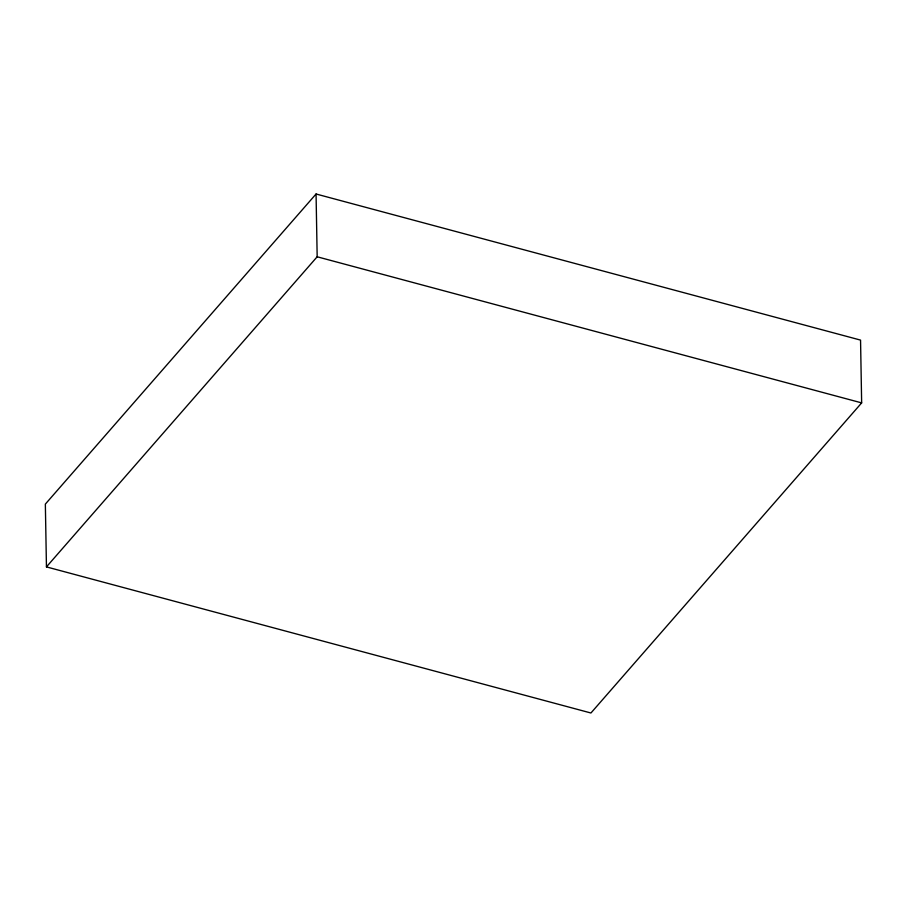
<?xml version="1.0" encoding="UTF-8"?>
<svg xmlns="http://www.w3.org/2000/svg" width="907" height="907" viewBox="0 0 907 907"><rect width="100%" height="100%" fill="white"/><g stroke="black" fill="none" stroke-linecap="round" stroke-linejoin="round"><path stroke-width="1.36" d="M316.067 193.996L45.35 504.111L46.45 566.898L590.933 713.004L861.65 402.889L860.55 340.102L316.067 193.996L317.167 256.783L46.45 566.898M317.167 256.783L861.65 402.889"/></g></svg>
